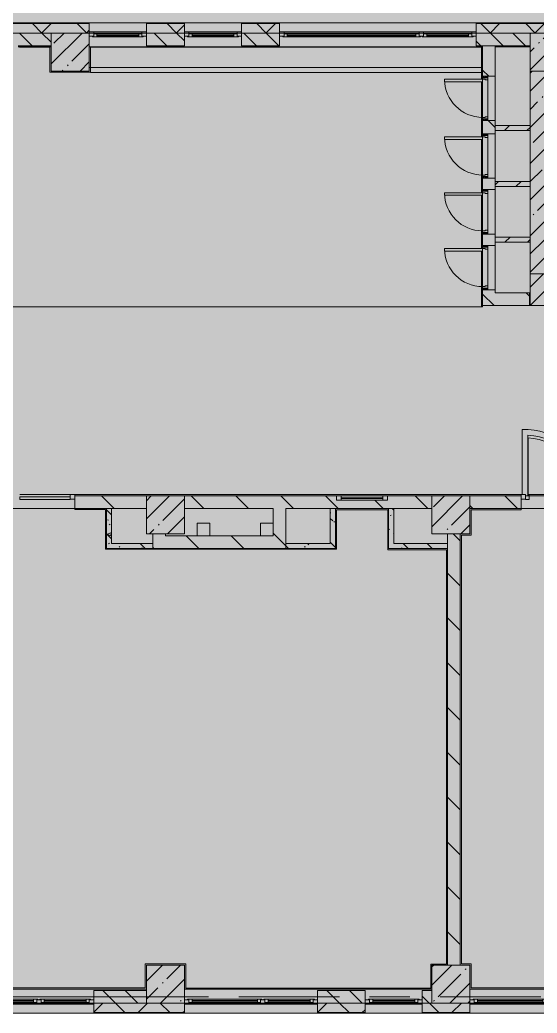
# Model space of a CAD drawing. Header units: millimetres. Extents: x -5714 to 188114, y -8553 to 29000.
# Drawn here: x 66769 to 74925, y -258 to 15407 of the extents above; entities that cross this region are included whole.
import ezdxf

# ---------------------------------------------------------------- set-up
doc = ezdxf.new("R2010")
doc.units = ezdxf.units.MM
doc.linetypes.add('Осевая', pattern=[3175, 635, -476.25, 1587.5, -476.25])
for name, color, linetype, lineweight in [('A-DETL-4', 7, 'Continuous', 5), ('A-WALL-2', 7, 'Continuous', 5), ('I-WALL-2', 7, 'Continuous', 5), ('S-COLS-2', 7, 'Continuous', 5), ('Оси', 7, 'Continuous', 9), ('Оси-2', 7, 'Осевая', 9)]:
    doc.layers.add(name, color=color, linetype=linetype, lineweight=lineweight)
doc.layers.add('A-DETL-GENF-3', color=7, linetype='Continuous', lineweight=9, true_color=0xc0c0c0, transparency=0.4)
for name, color, linetype, lineweight, true_color in [('A-DETL-GENF-4', 7, 'Continuous', 5, 0xb7b7b7), ('A-DOOR-3', 7, 'Continuous', 5, 0xaaaaaa), ('A-DOOR-4', 7, 'Continuous', 5, 0xe2e2e2), ('A-DOOR-5', 7, 'Continuous', 5, 0xb7b7b7), ('A-DOOR-FRAM-2', 7, 'Continuous', 5, 0xe2e2e2), ('A-DOOR-FRAM-3', 7, 'Continuous', 5, 0xaaaaaa), ('A-DOOR-FRAM-4', 7, 'Continuous', 5, 0xb7b7b7), ('A-FLOR-1', 7, 'Continuous', 5, 0xb7b7b7), ('A-GLAZ-3', 7, 'Continuous', 5, 0x737373), ('A-GLAZ-CURT-3', 7, 'Continuous', 5, 0x737373), ('A-GLAZ-CWMG-4', 7, 'Continuous', 5, 0x737373), ('A-WALL-3', 7, 'Continuous', 5, 0x737373), ('A-WALL-4', 7, 'Continuous', 9, 0x737373), ('A-WALL-5', 7, 'Continuous', 5, 0xa1a1a1), ('I-WALL-3', 7, 'Continuous', 5, 0x737373), ('I-WALL-4', 7, 'Continuous', 5, 0x787878), ('S-COLS-1', 7, 'Continuous', 5, 0x737373)]:
    doc.layers.add(name, color=color, linetype=linetype, lineweight=lineweight, true_color=true_color)
pattern_1 = [(135, (61103.76, 0), (-176.7767, -176.7767), [])]
pattern_2 = [(135, (61103.76, 0), (-353.553, -353.553), [])]
pattern_3 = [(45, (61103.76, 0), (-353.5534, 353.5534), []), (135, (61103.76, 0), (-353.5534, -353.5534), [])]
pattern_4 = [(45, (61103.76, 0), (-285.123, 285.123), []), (45, (61388.9, 0), (-285.123, 285.123), [504.031, -100.806, 16.764, -84.042])]
pattern_5 = [(135, (61103.76, 0), (-377.17, -377.17), [533.4, -88.9, 17.78, -88.9]), (135, (61103.76, 376.94), (-377.17, -377.17), []), (50, (61103.76, 0), (637.645, -55.787), [66.675, -733.425]), (355, (61103.76, 0), (-123.35, 668.7), [53.34, -586.74]), (100.451, (61156.9, -4.65), (514.3, 612.908), [56.665, -623.315]), (46.184, (61103.8, 177.8), (948.776, -147.15), [100.01, -1100.14]), (96.636, (61182.8, 165.5), (830.91, 865.997), [85, -934.97]), (351.184, (61103.8, 177.8), (830.92, 865.99), [80.01, -880.11]), (21, (61192.66, 133.35), (530.65, -357.928), [66.675, -733.425]), (326, (61192.66, 133.35), (216.308, 644.658), [53.34, -586.74]), (71.451, (61236.9, 103.5), (746.96, 286.724), [56.665, -623.315]), (37.5, (61103.76, 0), (10.8105, 295.9426), [16.764, -562.864, 16.764, -578.866, -588.962]), (37.5, (61103.76, 0), (10.8105, 295.9426), [-1175.258, 16.764, -572.198]), (7.5, (61103.76, 0), (233.869, 350.632), [16.764, -322.834, 16.764, -549.529, -224.472]), (7.5, (61103.76, 0), (233.869, 350.632), [-905.891, 16.764, -207.708]), (327.5, (60905.51, 0), (474.568, -20.0513), [16.764, -205.486, 16.764, -676.656, -920.115]), (327.5, (60905.51, 0), (474.568, -20.0513), [-915.67, 16.764, -903.351]), (317.5, (60816.6, 0), (518.452, 88.993), [16.764, -272.161, 16.764, -443.738, -653.415]), (317.5, (60816.6, 0), (518.452, 88.993), [-749.427, 16.764, -636.65])]
pattern_6 = [(45, (61103.76, 0), (-176.7767, 176.7767), [])]

# ---------------------------------------------------------------- blocks, each defined once
blk = doc.blocks.new('BSC_Колонна _Прямоугольная - 600х600-V121-3_9_1_птичка')
at = {"layer": 'S-COLS-2'}
h = blk.add_hatch(dxfattribs=at)
h.set_pattern_fill('FP_58', color=256, style=0, pattern_type=2)
h.set_pattern_definition([(45, (-14010, -14900), (-285.123, 285.123), []), (45, (-13724.88, -14900), (-285.123, 285.123), [504.031, -100.806, 16.764, -84.042])])
h.paths.add_polyline_path([(-22, -300), (300, -300), (300, 300), (-300, 300), (-300, -300)])
at = {"layer": 'S-COLS-1'}
for p, q in [((300, 300), (-300, 300)), ((-300, 300), (-300, -300)), ((300, -300), (300, 300)), ((-300, -300), (300, -300))]:
    blk.add_line(p, q, dxfattribs=at)
blk = doc.blocks.new('120_Окно_СКБ_2Ст - 120_Окно_СКБ_2Ст 3100х2500 _мал_ створка слева-2_-22446420-3_9_1_птичка')
at = {"layer": 'A-GLAZ-3'}
for p, q in [((-1550, -127), (-1550, -57)), ((-1550, -57), (-1480, -57)), ((1550, -57), (-1550, -57)), ((-1480, -127), (-1550, -127)), ((-1550, -127), (-1500, -127)), ((-1480, -127), (-1500, -127)), ((-1500, -127), (-1500, -137)), ((-1500, -137), (-700, -137)), ((-700, -137), (-1500, -137)), ((-1480, -57), (-1480, -127)), ((-720, -87), (-1480, -87)), ((-1480, -87), (-1480, -127)), ((-1430, -137), (-1430, -87)), ((-1430, -107), (-770, -107)), ((-770, -117), (-1430, -117)), ((-770, -137), (-770, -87)), ((-720, -127), (-720, -57)), ((-720, -57), (-650, -57)), ((-720, -127), (-720, -87)), ((-650, -127), (-720, -127)), ((-700, -127), (-720, -127)), ((-700, -127), (-670, -127)), ((-700, -137), (-700, -127)), ((-650, -127), (-670, -127)), ((-670, -127), (-670, -137)), ((-670, -137), (1500, -137)), ((1500, -137), (-670, -137)), ((-650, -57), (-650, -127)), ((1480, -87), (-650, -87)), ((-650, -87), (-650, -127)), ((-600, -137), (-600, -87)), ((-600, -107), (1430, -107)), ((1430, -117), (-600, -117)), ((1430, -137), (1430, -87)), ((1480, -127), (1480, -57)), ((1480, -57), (1550, -57)), ((1480, -127), (1480, -87)), ((1550, -127), (1480, -127)), ((1500, -127), (1480, -127)), ((1500, -127), (1550, -127)), ((1500, -137), (1500, -127)), ((1550, -57), (1550, -127))]:
    blk.add_line(p, q, dxfattribs=at)
blk = doc.blocks.new('120_Окно_СКБ_2Ст - 120_Окно_СКБ_2Ст 2100х2500 _мал створка СЛЕВА_-22446485-3_9_1_птичка')
at = {"layer": 'A-GLAZ-3'}
for p, q in [((-1050, -127), (-1050, -57)), ((-1050, -57), (-980, -57)), ((1050, -57), (-1050, -57)), ((-980, -127), (-1050, -127)), ((-1050, -127), (-1000, -127)), ((-980, -127), (-1000, -127)), ((-1000, -127), (-1000, -137)), ((-1000, -137), (-200, -137)), ((-200, -137), (-1000, -137)), ((-980, -57), (-980, -127)), ((-220, -87), (-980, -87)), ((-980, -87), (-980, -127)), ((-930, -137), (-930, -87)), ((-930, -107), (-270, -107)), ((-270, -117), (-930, -117)), ((-270, -137), (-270, -87)), ((-220, -127), (-220, -57)), ((-220, -57), (-150, -57)), ((-220, -127), (-220, -87)), ((-150, -127), (-220, -127)), ((-200, -127), (-220, -127)), ((-200, -127), (-170, -127)), ((-200, -137), (-200, -127)), ((-150, -127), (-170, -127)), ((-170, -127), (-170, -137)), ((-170, -137), (1000, -137)), ((1000, -137), (-170, -137)), ((-150, -57), (-150, -127)), ((980, -87), (-150, -87)), ((-150, -87), (-150, -127)), ((-100, -137), (-100, -87)), ((-100, -107), (930, -107)), ((930, -117), (-100, -117)), ((930, -137), (930, -87)), ((980, -127), (980, -57)), ((980, -57), (1050, -57)), ((980, -127), (980, -87)), ((1050, -127), (980, -127)), ((1000, -127), (980, -127)), ((1000, -127), (1050, -127)), ((1000, -137), (1000, -127)), ((1050, -57), (1050, -127))]:
    blk.add_line(p, q, dxfattribs=at)
blk = doc.blocks.new('120_Окно_СКБ_1Ст - 120_Окно_СКБ_1Ст 900х2500_h_-22445987-3_9_1_птичка')
at = {"layer": 'A-GLAZ-3'}
for p, q in [((-450, -127), (-450, -57)), ((-450, -57), (-380, -57)), ((450, -57), (-450, -57)), ((-380, -127), (-450, -127)), ((-450, -127), (-400, -127)), ((-380, -127), (-400, -127)), ((-400, -127), (-400, -137)), ((-400, -137), (400, -137)), ((400, -137), (-400, -137)), ((-380, -57), (-380, -127)), ((380, -87), (-380, -87)), ((-380, -87), (-380, -127)), ((-330, -137), (-330, -87)), ((-330, -107), (330, -107)), ((330, -117), (-330, -117)), ((330, -137), (330, -87)), ((380, -127), (380, -57)), ((380, -57), (450, -57)), ((380, -127), (380, -87)), ((450, -127), (380, -127)), ((400, -127), (380, -127)), ((400, -127), (450, -127)), ((400, -137), (400, -127)), ((450, -57), (450, -127))]:
    blk.add_line(p, q, dxfattribs=at)
blk = doc.blocks.new('120_Окно_СКБ_2Ст - 120_Окно_СКБ_2Ст 2100х2500 _мал створка СЛЕВА_-V126-3_9_1_птичка')
at = {"layer": 'A-GLAZ-3'}
for p, q in [((-1050, -127), (-1050, -57)), ((-1050, -57), (-980, -57)), ((1050, -57), (-1050, -57)), ((-980, -127), (-1050, -127)), ((-1050, -127), (-1000, -127)), ((-980, -127), (-1000, -127)), ((-1000, -127), (-1000, -137)), ((-1000, -137), (-200, -137)), ((-200, -137), (-1000, -137)), ((-980, -57), (-980, -127)), ((-220, -87), (-980, -87)), ((-980, -87), (-980, -127)), ((-930, -137), (-930, -87)), ((-930, -107), (-270, -107)), ((-270, -117), (-930, -117)), ((-270, -137), (-270, -87)), ((-220, -127), (-220, -57)), ((-220, -57), (-150, -57)), ((-220, -127), (-220, -87)), ((-150, -127), (-220, -127)), ((-200, -127), (-220, -127)), ((-200, -127), (-170, -127)), ((-200, -137), (-200, -127)), ((-150, -127), (-170, -127)), ((-170, -127), (-170, -137)), ((-170, -137), (1000, -137)), ((1000, -137), (-170, -137)), ((-150, -57), (-150, -127)), ((980, -87), (-150, -87)), ((-150, -87), (-150, -127)), ((-100, -137), (-100, -87)), ((-100, -107), (930, -107)), ((930, -117), (-100, -117)), ((930, -137), (930, -87)), ((980, -127), (980, -57)), ((980, -57), (1050, -57)), ((980, -127), (980, -87)), ((1050, -127), (980, -127)), ((1000, -127), (980, -127)), ((1000, -127), (1050, -127)), ((1000, -137), (1000, -127)), ((1050, -57), (1050, -127))]:
    blk.add_line(p, q, dxfattribs=at)
blk = doc.blocks.new('120_Окно_СКБ_2Ст - 120_Окно_СКБ_2Ст 3100х2500 _мал_створка слева_ 2-V170-3_9_1_птичка')
at = {"layer": 'A-GLAZ-3'}
for p, q in [((-1550, -127), (-1550, -57)), ((-1550, -57), (-1480, -57)), ((1550, -57), (-1550, -57)), ((-1480, -127), (-1550, -127)), ((-1550, -127), (-1500, -127)), ((-1480, -127), (-1500, -127)), ((-1500, -127), (-1500, -137)), ((-1500, -137), (670, -137)), ((670, -137), (-1500, -137)), ((-1480, -57), (-1480, -127)), ((650, -87), (-1480, -87)), ((-1480, -87), (-1480, -127)), ((-1430, -137), (-1430, -87)), ((-1430, -107), (600, -107)), ((600, -117), (-1430, -117)), ((600, -137), (600, -87)), ((650, -127), (650, -57)), ((650, -57), (720, -57)), ((650, -127), (650, -87)), ((720, -127), (650, -127)), ((670, -127), (650, -127)), ((670, -127), (700, -127)), ((670, -137), (670, -127)), ((720, -127), (700, -127)), ((700, -127), (700, -137)), ((700, -137), (1500, -137)), ((1500, -137), (700, -137)), ((720, -57), (720, -127)), ((1480, -87), (720, -87)), ((720, -87), (720, -127)), ((770, -137), (770, -87)), ((770, -107), (1430, -107)), ((1430, -117), (770, -117)), ((1430, -137), (1430, -87)), ((1480, -127), (1480, -57)), ((1480, -57), (1550, -57)), ((1480, -127), (1480, -87)), ((1550, -127), (1480, -127)), ((1500, -127), (1480, -127)), ((1500, -127), (1550, -127)), ((1500, -137), (1500, -127)), ((1550, -57), (1550, -127))]:
    blk.add_line(p, q, dxfattribs=at)
blk = doc.blocks.new('BSC_Колонна _Прямоугольная - 500х500-V197-3_9_1_птичка')
at = {"layer": 'S-COLS-2'}
h = blk.add_hatch(dxfattribs=at)
h.set_pattern_fill('FP_118', color=256, style=0, pattern_type=2)
h.set_pattern_definition([(45, (-13960, -11150), (-285.123, 285.123), []), (45, (-13674.88, -11150), (-285.123, 285.123), [504.031, -100.806, 16.764, -84.042])])
h.paths.add_polyline_path([(-250, -250), (250, -250), (250, 250), (-250, 250), (-250, 71)])
at = {"layer": 'S-COLS-1'}
for p, q in [((250, 250), (-250, 250)), ((-250, 250), (-250, -250)), ((250, -250), (250, 250)), ((-250, -250), (250, -250))]:
    blk.add_line(p, q, dxfattribs=at)
blk = doc.blocks.new('BSC_Колонна _Прямоугольная - 600х600-V203-3_9_1_птичка')
at = {"layer": 'S-COLS-2'}
h = blk.add_hatch(dxfattribs=at)
h.set_pattern_fill('FP_123', color=256, style=0, pattern_type=2)
h.set_pattern_definition([(45, (-7960, -7600), (-285.123, 285.123), []), (45, (-7674.88, -7600), (-285.123, 285.123), [504.031, -100.806, 16.764, -84.042])])
h.paths.add_polyline_path([(-300, -300), (300, -300), (300, 300), (-300, 300)])
at = {"layer": 'S-COLS-1'}
for p, q in [((300, 300), (-300, 300)), ((-300, 300), (-300, -300)), ((300, -300), (300, 300)), ((-300, -300), (300, -300))]:
    blk.add_line(p, q, dxfattribs=at)
blk = doc.blocks.new('110_Дверь_СКБ_1Ст - д-18 700x2100h_Технический шкаф ЭОМ и СС-V204-3_9_1_птичка')
at = {"layer": 'A-DOOR-3'}
h = blk.add_hatch(dxfattribs=at)
h.set_pattern_fill('FP_28', color=256, style=0, pattern_type=2)
h.set_pattern_definition([(135, (1951.41, 164.685), (-14.14214, -14.14214), []), (225, (1951.41, 164.685), (14.14214, -14.14214), [])])
h.paths.add_polyline_path([(337.5, 20), (362.5, 20), (362.5, 100), (337.5, 100)])
at = {"layer": 'A-DOOR-4'}
h = blk.add_hatch(color=256, dxfattribs=at)
h.paths.add_polyline_path([(-312.5, 100), (-312.5, 20), (-277.5, 20), (-277.5, 60), (-287.5, 60), (-287.5, 100)])
h.paths.add_polyline_path([(302.5, 60), (302.5, 20), (337.5, 20), (337.5, 100), (312.5, 100), (312.5, 60)])
at = {"layer": 'A-DOOR-FRAM-2'}
blk.add_hatch(color=256, dxfattribs=at).paths.add_polyline_path([(272.5, 700), (272.5, 100), (312.5, 100), (312.5, 700)])
at = {"layer": 'A-DOOR-FRAM-3'}
h = blk.add_hatch(dxfattribs=at)
h.set_pattern_fill('FP_29', color=256, style=0, pattern_type=2)
h.set_pattern_definition([(45, (-171.384, 164.685), (-14.1421, 14.1421), []), (135, (-171.384, 164.685), (-14.1421, -14.1421), [])])
h.paths.add_polyline_path([(-337.5, 20), (-312.5, 20), (-312.5, 100), (-337.5, 100)])
at = {"layer": 'A-DOOR-5'}
for p, q in [((312.5, 700), (272.5, 700)), ((272.5, 700), (272.5, 100)), ((312.5, 100), (312.5, 700)), ((272.5, 100), (312.5, 100))]:
    blk.add_line(p, q, dxfattribs=at)
blk.add_arc((312.5, 100), 600, 90, 180, dxfattribs=at)
at = {"layer": 'A-DOOR-FRAM-4'}
for p, q in [((-312.5, 100), (-337.5, 100)), ((-337.5, 100), (-337.5, 20)), ((-337.5, 20), (-312.5, 20)), ((-287.5, 100), (-312.5, 100)), ((-312.5, 100), (-312.5, 20)), ((-312.5, 20), (-312.5, 100)), ((-312.5, 20), (-277.5, 20)), ((-287.5, 60), (-287.5, 100)), ((-287.5, 100), (272.5, 100)), ((-277.5, 60), (-287.5, 60)), ((-277.5, 20), (-277.5, 60)), ((302.5, 20), (-277.5, 20)), ((312.5, 60), (302.5, 60)), ((302.5, 60), (302.5, 20)), ((302.5, 20), (337.5, 20)), ((312.5, 100), (312.5, 60)), ((337.5, 100), (312.5, 100)), ((337.5, 20), (337.5, 100)), ((362.5, 100), (337.5, 100)), ((337.5, 100), (337.5, 20)), ((337.5, 20), (362.5, 20)), ((362.5, 20), (362.5, 100))]:
    blk.add_line(p, q, dxfattribs=at)
blk = doc.blocks.new('120_Окно_СКБ_1Ст - 120_Окно_СКБ_1Ст 900х2500_h_-20664874-3_9_1_птичка')
at = {"layer": 'A-GLAZ-3'}
for p, q in [((-450, -127), (-450, -57)), ((-450, -57), (-380, -57)), ((450, -57), (-450, -57)), ((-380, -127), (-450, -127)), ((-450, -127), (-400, -127)), ((-380, -127), (-400, -127)), ((-400, -127), (-400, -137)), ((-400, -137), (400, -137)), ((400, -137), (-400, -137)), ((-380, -57), (-380, -127)), ((380, -87), (-380, -87)), ((-380, -87), (-380, -127)), ((-330, -137), (-330, -87)), ((-330, -107), (330, -107)), ((330, -117), (-330, -117)), ((330, -137), (330, -87)), ((380, -127), (380, -57)), ((380, -57), (450, -57)), ((380, -127), (380, -87)), ((450, -127), (380, -127)), ((400, -127), (380, -127)), ((400, -127), (450, -127)), ((400, -137), (400, -127)), ((450, -57), (450, -127))]:
    blk.add_line(p, q, dxfattribs=at)
blk = doc.blocks.new('120_Окно_СКБ_1Ст - 120_Окно_СКБ_1Ст_900х2500_h_-20705657-3_9_1_птичка')
at = {"layer": 'A-GLAZ-3'}
for p, q in [((-450, -127), (-450, -57)), ((-450, -57), (-380, -57)), ((450, -57), (-450, -57)), ((-380, -127), (-450, -127)), ((-450, -127), (-400, -127)), ((-380, -127), (-400, -127)), ((-400, -127), (-400, -137)), ((-400, -137), (400, -137)), ((400, -137), (-400, -137)), ((-380, -57), (-380, -127)), ((380, -87), (-380, -87)), ((-380, -87), (-380, -127)), ((-330, -137), (-330, -87)), ((-330, -107), (330, -107)), ((330, -117), (-330, -117)), ((330, -137), (330, -87)), ((380, -127), (380, -57)), ((380, -57), (450, -57)), ((380, -127), (380, -87)), ((450, -127), (380, -127)), ((400, -127), (380, -127)), ((400, -127), (450, -127)), ((400, -137), (400, -127)), ((450, -57), (450, -127))]:
    blk.add_line(p, q, dxfattribs=at)
blk = doc.blocks.new('BSC_Колонна _Прямоугольная - 600х600-20441433-3_9_1_птичка')
at = {"layer": 'S-COLS-2'}
h = blk.add_hatch(dxfattribs=at)
h.set_pattern_fill('FP_131', color=256, style=0, pattern_type=2)
h.set_pattern_definition([(45, (-12460, -7600), (-285.123, 285.123), []), (45, (-12174.88, -7600), (-285.123, 285.123), [504.031, -100.806, 16.764, -84.042])])
h.paths.add_polyline_path([(-300, -300), (300, -300), (300, 300), (-300, 300), (-300, 150)])
at = {"layer": 'S-COLS-1'}
for p, q in [((300, 300), (-300, 300)), ((-300, 300), (-300, -300)), ((300, -300), (300, 300)), ((-300, -300), (300, -300))]:
    blk.add_line(p, q, dxfattribs=at)
blk = doc.blocks.new('Прямоугольный импост - 50 x 70 мм-V241-3_9_1_птичка')
at = {"layer": 'A-GLAZ-CWMG-4'}
for p, q in [((-70, 35), (0, 35)), ((-70, -35), (-70, 35)), ((0, 35), (0, -35)), ((0, -35), (-70, -35))]:
    blk.add_line(p, q, dxfattribs=at)
blk = doc.blocks.new('Системная панель - Стекло - 40мм-V243-3_9_1_птичка')
at = {"layer": 'A-GLAZ-CURT-3'}
for p, q in [((397.5, 0), (-397.5, 0)), ((-397.5, 0), (-397.5, -40)), ((397.5, -40), (397.5, 0)), ((-397.5, -40), (397.5, -40))]:
    blk.add_line(p, q, dxfattribs=at)
blk = doc.blocks.new('Прямоугольный импост - 50 x 70 мм-31720914-3_9_1_птичка')
at = {"layer": 'A-GLAZ-CWMG-4'}
blk.add_line((32940, 7920), (32145, 7920), dxfattribs=at)
blk = doc.blocks.new('Дверь_Витражная_остекление_ - ДВН_ДАО_Главный вход_1200 в свету Д-22 _п_-31928779-3_9_1_птичка')
at = {"layer": 'A-DOOR-4'}
for points in [[(-615, 30), (-610, 30), (-615, 930)], [(610, 384), (650, 388), (650, 430), (610, 430), (610, 388)]]:
    blk.add_hatch(color=256, dxfattribs=at).paths.add_polyline_path(points)
at = {"layer": 'A-DETL-GENF-4'}
for p, q in [((-610, 30), (-610, 930)), ((650, 430), (610, 430)), ((610, 430), (610, 384)), ((650, 387), (650, 430)), ((-595, 30), (-615, 30)), ((-595, -40), (-595, 30)), ((595, -40), (595, 16)), ((-650, -40), (-595, -40)), ((650, -40), (595, -40))]:
    blk.add_line(p, q, dxfattribs=at)
at = {"layer": 'A-DOOR-5'}
blk.add_line((650, 430), (650, 387), dxfattribs=at)
for centre, radius, start, end in [((-650, 30), 900, 360, 87.7416), ((650, 30), 400, 90, 140.1159), ((650, 30), 400, 158.7261, 180)]:
    blk.add_arc(centre, radius, start, end, dxfattribs=at)
blk = doc.blocks.new('Прямоугольный импост - 50 x 70 мм-31701779-3_9_1_птичка')
at = {"layer": 'A-GLAZ-CWMG-4'}
for p, q in [((0, 35), (-70, 35)), ((-70, 35), (-70, -35)), ((0, -35), (0, 35)), ((-70, -35), (0, -35))]:
    blk.add_line(p, q, dxfattribs=at)
blk = doc.blocks.new('120_Окно_СКБ_1Ст - 120_Окно_СКБ_1Ст 400х800 EI30-24230873-3_9_1_птичка')
at = {"layer": 'A-GLAZ-3'}
for p, q in [((-400, 30), (-400, 100)), ((-400, 100), (-330, 100)), ((400, 100), (-400, 100)), ((-330, 30), (-400, 30)), ((-400, 30), (400, 30)), ((-330, 100), (-330, 30)), ((330, 70), (-330, 70)), ((330, 60), (-330, 60)), ((330, 30), (330, 100)), ((330, 100), (400, 100)), ((400, 30), (330, 30)), ((400, 100), (400, 30))]:
    blk.add_line(p, q, dxfattribs=at)
blk = doc.blocks.new('Зашивка приборов отопления34 - Зашивка приборов отопления-33324488-3_9_1_птичка')
at = {"layer": 'A-WALL-3'}
for p, q in [((34188, 26888), (34188, 26567)), ((40348, 26888), (34188, 26888)), ((40348, 26567), (40348, 26888)), ((34188, 26567), (40348, 26567)), ((40348, 26567), (34188, 26567)), ((34188, 26567), (34188, 26492)), ((34188, 26492), (40348, 26492)), ((40348, 26492), (40348, 26567))]:
    blk.add_line(p, q, dxfattribs=at)

msp = doc.modelspace()

# ---------------------------------------------------------------- hatches: boundary and pattern name
at = {"layer": 'A-DETL-GENF-3'}
for points in [[(60176, 14774.9), (60835.8, 14774.9), (60835.8, 15358), (99863.8, 15358), (99863.8, 23888.3), (95031.8, 23888.3), (95031.8, 27398.1), (58694.7, 27398.1), (58694.7, 14774.9), (59709.9, 14774.9)], [(97464.2, -258), (99413.8, -258), (99413.8, 15358), (60835.8, 15358), (60835.8, -258), (96532, -258)]]:
    msp.add_hatch(color=256, dxfattribs=at).paths.add_polyline_path(points)
at = {"layer": 'A-WALL-2'}
h = msp.add_hatch(dxfattribs=at)
h.set_pattern_fill('FP_66', color=256, style=0, pattern_type=2)
h.set_pattern_definition(pattern_3)
h.paths.add_polyline_path([(88142.1, 15200), (93213.8, 15200), (93213.8, 15350), (91120.8, 15349), (91120.8, 15288), (91113.8, 15285), (90340.8, 15288), (90340.8, 15350), (86714, 15349), (86714, 15288), (86707, 15285), (85534, 15288), (85534, 15350), (80893.8, 15349), (80893.8, 15288), (80886.8, 15285), (80113.8, 15288), (80113.8, 15350), (75886.8, 15349), (75886.8, 15288), (75879.8, 15285), (75706.8, 15288), (75706.5, 15350), (73963.8, 15350), (73963.8, 15200), (87513.8, 15200)])
h.paths.add_polyline_path([(99413.8, 15200), (99413.8, 15350), (98913.8, 15350), (98913.8, 15200), (99328.6, 15200)])
h.paths.add_polyline_path([(95763.8, 15200), (96513.8, 15200), (96513.8, 15350), (95763.8, 15350)])
h.paths.add_polyline_path([(94713.8, 15200), (94863.8, 15200), (94863.8, 15350), (94713.8, 15350), (94713.8, 15270.2)])
h.paths.add_polyline_path([(70263.8, 15200), (70863.8, 15200), (70863.8, 15350), (70263.8, 15350)])
h.paths.add_polyline_path([(67633.6, 15200), (67863.8, 15200), (67863.8, 15350), (61143.8, 15350), (61143.8, 15293), (60993.8, 15293), (60993.8, 15200), (67263.8, 15200)])
h.paths.add_polyline_path([(69363.8, 15200), (69363.8, 15350), (68763.8, 15350), (68763.8, 15200)])
h.paths.add_polyline_path([(94113.8, 15200), (94343.8, 15200), (94338.8, 15350), (94113.8, 15350), (94113.8, 15270.2)])
h = msp.add_hatch(dxfattribs=at)
h.set_pattern_fill('FP_64', color=256, style=0, pattern_type=2)
h.set_pattern_definition(pattern_1)
h.paths.add_polyline_path([(74159.1, 15000), (74813.8, 15000), (74813.8, 15200), (73963.8, 15200), (73963.8, 15000), (74065, 15000)])
h.paths.add_polyline_path([(65763.8, 15000), (67263.8, 15000), (67263.8, 15200), (65763.8, 15200)])
h.paths.add_polyline_path([(70430.3, 15000), (70863.8, 15000), (70863.8, 15200), (70263.8, 15200), (70263.8, 15000)])
h.paths.add_polyline_path([(69363.8, 15000), (69363.8, 15200), (68763.8, 15200), (68763.8, 15000)])
h = msp.add_hatch(dxfattribs=at)
h.set_pattern_fill('FP_64', color=256, style=0, pattern_type=2)
h.set_pattern_definition(pattern_1)
h.paths.add_polyline_path([(92803.1, -100), (93213.8, -100), (93213.8, 100), (91986.6, 100), (91986.6, -100)])
h.paths.add_polyline_path([(99093.8, -100), (99093.8, 100), (98526.8, 100), (98526.8, -100)])
h.paths.add_polyline_path([(91086.6, -100), (91086.6, 100), (90913.5, 100), (90913.5, -100), (90938.7, -100)])
h.paths.add_polyline_path([(97464.2, -100), (97626.8, -100), (97626.8, 100), (97073.8, 100), (97073.8, -100)])
h.paths.add_polyline_path([(94713.8, -100), (94973.8, -100), (94973.8, 100), (94713.8, 100), (94713.8, 39.5)])
h.paths.add_polyline_path([(80684.5, -100), (81813.8, -100), (81813.8, 100), (80463.8, 100), (80463.8, -100)])
h.paths.add_polyline_path([(77887.9, -100), (78363.8, -100), (78363.8, 100), (77613.8, 100), (77613.8, -100)])
h.paths.add_polyline_path([(85913.8, -100), (86663.8, -100), (86663.8, 100), (85913.8, 100)])
h.paths.add_polyline_path([(87263.8, -100), (87513.5, -100), (87513.5, 100), (87263.8, 100), (87263.8, -63.8)])
h.paths.add_polyline_path([(83813.8, -100), (83813.8, 100), (83613.8, 100), (83613.8, -100)])
h.paths.add_polyline_path([(83013.8, -100), (83013.8, 100), (82713.8, 100), (82713.8, -100)])
h.paths.add_polyline_path([(76713.8, -100), (76713.8, 100), (75963.8, 100), (75963.8, -100)])
h.paths.add_polyline_path([(71463.5, -100), (72213.8, -100), (72213.8, 100), (71463.5, 100)])
h.paths.add_polyline_path([(73113.8, -100), (73263.8, -100), (73263.8, 100), (73113.8, 100)])
h.paths.add_polyline_path([(68763.8, -100), (68763.8, 100), (67933.8, 100), (67933.8, -100), (68565.8, -100)])
h = msp.add_hatch(dxfattribs=at)
h.set_pattern_fill('FP_66', color=256, style=0, pattern_type=2)
h.set_pattern_definition(pattern_3)
h.paths.add_polyline_path([(90938.7, -250), (91086.6, -250), (91086.6, -100), (90313.5, -100), (90313.5, -250), (90913.5, -250)])
h.paths.add_polyline_path([(91986.6, -250), (93213.8, -250), (93213.8, -100), (91986.6, -100)])
h.paths.add_polyline_path([(99413.8, -250), (99413.8, -100), (98526.8, -100), (98526.8, -250), (99328.6, -250)])
h.paths.add_polyline_path([(94113.8, -250), (94973.8, -250), (94973.8, -100), (94113.8, -100)])
h.paths.add_polyline_path([(97464.2, -250), (97626.8, -250), (97626.8, -100), (97073.8, -100), (97073.8, -250)])
h.paths.add_polyline_path([(82713.8, -250), (83813.8, -250), (83813.8, -100), (82713.8, -100)])
h.paths.add_polyline_path([(87263.8, -250), (87513.5, -250), (87513.5, -100), (85913.8, -100), (85913.8, -250), (87209.9, -250)])
h.paths.add_polyline_path([(75963.8, -250), (76713.8, -250), (76713.8, -100), (75963.8, -100)])
h.paths.add_polyline_path([(77613.8, -250), (78363.8, -250), (78363.8, -100), (77613.8, -100)])
h.paths.add_polyline_path([(80463.8, -250), (81813.8, -250), (81813.8, -100), (80463.8, -100)])
h.paths.add_polyline_path([(73226.9, -250), (73863.8, -250), (73863.8, -100), (73113.8, -100), (73113.8, -250)])
h.paths.add_polyline_path([(71463.5, -250), (72213.8, -250), (72213.8, -100), (71463.5, -100)])
h.paths.add_polyline_path([(63904.8, -250), (64833.8, -250), (64833.8, -100), (60843.8, -100), (60843.8, -250), (62040.4, -250)])
h.paths.add_polyline_path([(69363.5, -250), (69363.5, -100), (67933.8, -100), (67933.8, -250), (68565.8, -250)])
at = {"layer": 'I-WALL-2'}
h = msp.add_hatch(dxfattribs=at)
h.set_pattern_fill('FP_65', color=256, style=0, pattern_type=2)
h.set_pattern_definition(pattern_2)
h.paths.add_polyline_path([(74145, 11100), (74265, 11100), (74265, 11150), (74065, 11150), (74065, 11100)])
h.paths.add_polyline_path([(74065, 11850), (74265, 11850), (74265, 12030), (74065, 12030)])
h.paths.add_polyline_path([(74145, 12730), (74265, 12730), (74265, 12910), (74065, 12910), (74065, 12730)])
h.paths.add_polyline_path([(74145, 13610), (74265, 13610), (74265, 13819.9), (74065, 13819.9), (74065, 13610)])
h.paths.add_polyline_path([(74145, 14519.9), (74265, 14519.9), (74265, 15000), (74065, 15000), (74065, 14519.9)])
h = msp.add_hatch(dxfattribs=at)
h.set_pattern_fill('FP_62', color=256, style=0, pattern_type=2)
h.set_pattern_definition(pattern_4)
h.paths.add_polyline_path([(74814.7, 11400), (75034.7, 11400), (75034.7, 14600), (74814.7, 14600), (74814.7, 11900)])
h = msp.add_hatch(dxfattribs=at)
h.set_pattern_fill('FP_67', color=256, style=0, pattern_type=2)
h.set_pattern_definition(pattern_6)
h.paths.add_polyline_path([(74814.7, 13660), (74814.7, 13740), (74265, 13740), (74265, 13660)])
h = msp.add_hatch(dxfattribs=at)
h.set_pattern_fill('FP_67', color=256, style=0, pattern_type=2)
h.set_pattern_definition(pattern_6)
h.paths.add_polyline_path([(74814.7, 12780), (74814.7, 12860), (74265, 12860), (74265, 12780)])
h = msp.add_hatch(dxfattribs=at)
h.set_pattern_fill('FP_67', color=256, style=0, pattern_type=2)
h.set_pattern_definition(pattern_6)
h.paths.add_polyline_path([(74814.7, 11900), (74814.7, 11980), (74265, 11980), (74265, 11900)])
h = msp.add_hatch(dxfattribs=at)
h.set_pattern_fill('FP_65', color=256, style=0, pattern_type=2)
h.set_pattern_definition(pattern_2)
h.paths.add_polyline_path([(74804.7, 10900), (74804.7, 11100), (74065, 11100), (74065, 10900)])
h = msp.add_hatch(dxfattribs=at)
h.set_pattern_fill('FP_65', color=256, style=0, pattern_type=2)
h.set_pattern_definition(pattern_2)
h.paths.add_polyline_path([(77763.8, 7700), (77763.8, 7900), (76113, 7900), (76113, 7700), (77313.8, 7700)])
h.paths.add_polyline_path([(68763.8, 7700), (68763.8, 7900), (67633.8, 7900), (67633.8, 7700), (68214.8, 7700)])
h.paths.add_polyline_path([(69363.8, 7700), (73263.8, 7700), (73263.8, 7900), (72563.8, 7900), (72563.8, 7830), (71763.8, 7830), (71763.8, 7900), (69363.8, 7900), (69363.8, 7789.5)])
h.paths.add_polyline_path([(74673, 7700), (74673, 7900), (73863.8, 7900), (73863.8, 7700)])
h.paths.add_polyline_path([(64837, 7700), (65133.8, 7700), (65133.8, 7900), (64833.8, 7900), (64833.8, 7700)])
h = msp.add_hatch(dxfattribs=at)
h.set_pattern_fill('FP_65', color=256, style=0, pattern_type=2)
h.set_pattern_definition(pattern_2)
h.paths.add_polyline_path([(70963.8, 7070), (70963.8, 7700), (70763.8, 7700), (70763.8, 7070)])
h = msp.add_hatch(dxfattribs=at)
h.set_pattern_fill('FP_65', color=256, style=0, pattern_type=2)
h.set_pattern_definition(pattern_2)
h.paths.add_polyline_path([(69063.8, 7070), (69063.8, 7300), (68863.8, 7300), (68863.8, 7070)])
h = msp.add_hatch(dxfattribs=at)
h.set_pattern_fill('FP_65', color=256, style=0, pattern_type=2)
h.set_pattern_definition(pattern_2)
h.paths.add_polyline_path([(70763.8, 7070), (70763.8, 7270), (69063.8, 7270), (69063.8, 7070), (69498, 7070)])
h = msp.add_hatch(dxfattribs=at)
h.set_pattern_fill('FP_65', color=256, style=0, pattern_type=2)
h.set_pattern_definition(pattern_2)
h.paths.add_polyline_path([(73513.8, 500), (73713.8, 500), (73713.8, 7300), (73513.8, 7300), (73513.8, 808.9)])
at = {"layer": 'I-WALL-4'}
h = msp.add_hatch(dxfattribs=at)
h.set_pattern_fill('FP_70', color=256, style=0, pattern_type=2)
h.set_pattern_definition(pattern_5)
h.paths.add_polyline_path([(68214.8, 7070), (68214.8, 7700), (68134.8, 7700), (68134.8, 7070)])
h = msp.add_hatch(dxfattribs=at)
h.set_pattern_fill('FP_70', color=256, style=0, pattern_type=2)
h.set_pattern_definition(pattern_5)
h.paths.add_polyline_path([(71743.8, 7150), (71743.8, 7700), (71663.8, 7700), (71663.8, 7150)])
h = msp.add_hatch(dxfattribs=at)
h.set_pattern_fill('FP_70', color=256, style=0, pattern_type=2)
h.set_pattern_definition(pattern_5)
h.paths.add_polyline_path([(72663.8, 7070), (72663.8, 7700), (72583.8, 7700), (72583.8, 7070)])
h = msp.add_hatch(dxfattribs=at)
h.set_pattern_fill('FP_70', color=256, style=0, pattern_type=2)
h.set_pattern_definition(pattern_5)
h.paths.add_polyline_path([(68863.8, 7070), (68863.8, 7150), (68214.8, 7150), (68214.8, 7070)])
h = msp.add_hatch(dxfattribs=at)
h.set_pattern_fill('FP_70', color=256, style=0, pattern_type=2)
h.set_pattern_definition(pattern_5)
h.paths.add_polyline_path([(70963.8, 7070), (71743.8, 7070), (71743.8, 7150), (70963.8, 7150)])
h = msp.add_hatch(dxfattribs=at)
h.set_pattern_fill('FP_70', color=256, style=0, pattern_type=2)
h.set_pattern_definition(pattern_5)
h.paths.add_polyline_path([(73513.8, 7070), (73513.8, 7150), (72663.8, 7150), (72663.8, 7070), (73226.9, 7070)])
at = {"layer": 'S-COLS-2'}
h = msp.add_hatch(dxfattribs=at)
h.set_pattern_fill('FP_62', color=256, style=0, pattern_type=2)
h.set_pattern_definition(pattern_4)
h.paths.add_polyline_path([(67863.8, 14600), (67863.8, 15200), (67263.8, 15200), (67263.8, 14600), (67633.6, 14600)])
h = msp.add_hatch(dxfattribs=at)
h.set_pattern_fill('FP_62', color=256, style=0, pattern_type=2)
h.set_pattern_definition(pattern_4)
h.paths.add_polyline_path([(69363.8, -100), (69363.8, 500), (68763.8, 500), (68763.8, -100)])
h = msp.add_hatch(dxfattribs=at)
h.set_pattern_fill('FP_62', color=256, style=0, pattern_type=2)
h.set_pattern_definition(pattern_4)
h.paths.add_polyline_path([(73263.8, -100), (73863.8, -100), (73863.8, 500), (73263.8, 500), (73263.8, 100)])

# ---------------------------------------------------------------- linework, layer by layer
at = {"layer": 'A-DETL-4'}
msp.add_line((60835.8, 15358), (99413.8, 15358), dxfattribs=at)
at = {"layer": 'A-FLOR-1'}
for p, q in [((67243.8, 14979), (66764.8, 14979)), ((67243.8, 14580), (67243.8, 14979)), ((74045, 14980), (67863.8, 14980)), ((74045, 14655), (74045, 14980)), ((67883.8, 14580), (67243.8, 14580)), ((67863.8, 14655), (74045, 14655)), ((67883.8, 14655), (67883.8, 14580)), ((74045, 14469.9), (74045, 14580)), ((74045, 13560), (74045, 14429.9)), ((74045, 12680), (74045, 13520)), ((74045, 11800), (74045, 12640)), ((74045, 10880), (74045, 11760)), ((74065, 10880), (61439.8, 10880)), ((74065, 10900), (74065, 10880)), ((74813.8, 10900), (74804.7, 10900)), ((74687.9, 8947.1), (74687.9, 7919)), ((74777.9, 7900), (74777.9, 8856.8)), ((74687.9, 7920), (67633.8, 7920)), ((74743, 7900), (74777.9, 7900)), ((74777.9, 7920), (75685, 7920)), ((67633.8, 7685.5), (67633.8, 7700)), ((68118.8, 7685.5), (67633.8, 7685.5)), ((68118.8, 7060.5), (68118.8, 7685.5)), ((72568.8, 7680.5), (71758.8, 7680.5)), ((71758.8, 7680.5), (71758.8, 7060.5)), ((72568.8, 7050.5), (72568.8, 7680.5)), ((74673, 7680), (73883.8, 7680)), ((73883.8, 7680), (73883.8, 7280)), ((74673, 7700), (74673, 7680)), ((69563.8, 7470), (69763.8, 7470)), ((69563.8, 7270), (69563.8, 7470)), ((69763.8, 7470), (69763.8, 7270)), ((70563.8, 7470), (70763.8, 7470)), ((70563.8, 7270), (70563.8, 7470)), ((73883.8, 7280), (73733.8, 7280)), ((73733.8, 7280), (73733.8, 520)), ((71758.8, 7060.5), (68118.8, 7060.5)), ((73493.8, 7050.5), (72568.8, 7050.5)), ((73493.8, 515.5), (73493.8, 7050.5)), ((68743.8, 140.5), (68743.8, 520.5)), ((68743.8, 520.5), (69383.8, 520.5)), ((69383.8, 520.5), (69383.8, 135.5)), ((73248.8, 135.5), (73248.8, 515.5)), ((73248.8, 515.5), (73493.8, 515.5)), ((73733.8, 520), (73883.8, 520)), ((73883.8, 520), (73883.8, 140)), ((64853.8, 140.5), (68743.8, 140.5)), ((69383.8, 135.5), (73248.8, 135.5)), ((73883.8, 140), (77743.8, 140))]:
    msp.add_line(p, q, dxfattribs=at)
for radius, start, end in [(1045, 11.78406, 92.36409), (955, 359.82001, 87.18541)]:
    msp.add_arc((74731, 7903), radius, start, end, dxfattribs=at)
at = {"layer": 'A-WALL-3'}
for p, q in [((67863.8, 15200), (67863.8, 15358)), ((68763.8, 15358), (68763.8, 15000)), ((69363.8, 15000), (69363.8, 15358)), ((70263.8, 15358), (70263.8, 15000)), ((70863.8, 15000), (70863.8, 15358)), ((73963.8, 15358), (73963.8, 15000)), ((67263.8, 15000), (67263.8, 15200)), ((67863.8, 15200), (67263.8, 15200)), ((70263.8, 15200), (69363.8, 15200)), ((73963.8, 15200), (70863.8, 15200)), ((66743.8, 15000), (67263.8, 15000)), ((68763.8, 15000), (69363.8, 15000)), ((70263.8, 15000), (70863.8, 15000)), ((73963.8, 15000), (74065, 15000)), ((74265, 15000), (74813.8, 15000)), ((68763.8, 100), (67933.8, 100)), ((67933.8, 100), (67933.8, -258)), ((68763.8, -100), (68763.8, 100)), ((72213.8, 100), (71463.5, 100)), ((71463.5, 100), (71463.5, -258)), ((72213.8, -258), (72213.8, 100)), ((73263.8, 100), (73113.8, 100)), ((73113.8, 100), (73113.8, -258)), ((73263.8, -100), (73263.8, 100)), ((67933.8, -100), (60993.8, -100)), ((69363.5, -100), (68763.8, -100)), ((69363.5, -258), (69363.5, -100)), ((69363.8, -100), (71463.5, -100)), ((72213.8, -100), (73113.8, -100)), ((73263.8, -100), (73863.8, -100)), ((73863.8, -258), (73863.8, -100)), ((60835.8, -258), (91086.6, -258))]:
    msp.add_line(p, q, dxfattribs=at)
at = {"layer": 'A-WALL-4'}
for p, q in [((67863.8, 15353), (61143.8, 15353)), ((69363.8, 15353), (68763.8, 15353)), ((70863.8, 15353), (70263.8, 15353)), ((75705.8, 15353), (73963.8, 15353)), ((67863.8, 15350), (61143.8, 15350)), ((67263.8, 15200), (65763.8, 15200)), ((65763.8, 15200), (67263.8, 15200)), ((69363.8, 15350), (68763.8, 15350)), ((69363.8, 15200), (68763.8, 15200)), ((68763.8, 15200), (69363.8, 15200)), ((70863.8, 15350), (70263.8, 15350)), ((70863.8, 15200), (70263.8, 15200)), ((70263.8, 15200), (70863.8, 15200)), ((75706.6, 15350), (73963.8, 15350)), ((74813.8, 15200), (73963.8, 15200)), ((73963.8, 15200), (74813.8, 15200)), ((74265, 15000), (74065, 15000)), ((74265, 13740), (74265, 13660)), ((74814.7, 13660), (74814.7, 13740)), ((74265, 12860), (74265, 12780)), ((74814.7, 12780), (74814.7, 12860)), ((74265, 11980), (74265, 11900)), ((74814.7, 11900), (74814.7, 11980)), ((68214.8, 7700), (68134.8, 7700)), ((71743.8, 7700), (71663.8, 7700)), ((72663.8, 7700), (72583.8, 7700)), ((68863.8, 7070), (68863.8, 7150)), ((70963.8, 7150), (70963.8, 7070)), ((73513.8, 7070), (73513.8, 7150)), ((67933.8, -100), (68763.8, -100)), ((71463.5, -100), (72213.8, -100)), ((73113.8, -100), (73263.8, -100)), ((67933.8, -250), (69363.5, -250)), ((67933.8, -253), (69363.5, -253)), ((71463.5, -250), (72213.8, -250)), ((71463.5, -253), (72213.8, -253)), ((73113.8, -250), (73863.8, -250)), ((73113.8, -253), (73863.8, -253))]:
    msp.add_line(p, q, dxfattribs=at)
at = {"layer": 'A-WALL-5'}
msp.add_line((75636.8, 15358), (61143.8, 15358), dxfattribs=at)
at = {"layer": 'I-WALL-3'}
for p, q in [((67863.8, 15200), (68763.8, 15200)), ((67263.8, 14980), (66743.8, 14980)), ((74065, 14980), (74045, 14980)), ((74065, 15000), (74065, 14519.9)), ((74265, 15000), (74265, 13740)), ((74813.8, 14980), (74265, 14980)), ((74814.7, 14600), (74814.7, 13740)), ((74145, 14519.9), (74265, 14519.9)), ((74065, 13819.9), (74065, 13610)), ((74265, 13819.9), (74145, 13819.9)), ((74814.7, 13740), (74265, 13740)), ((74265, 13660), (74265, 12860)), ((74265, 13660), (74814.7, 13660)), ((74814.7, 13660), (74814.7, 12860)), ((74145, 13610), (74265, 13610)), ((74065, 12910), (74065, 12730)), ((74265, 12910), (74145, 12910)), ((74814.7, 12860), (74265, 12860)), ((74145, 12730), (74265, 12730)), ((74265, 12780), (74265, 11980)), ((74265, 12780), (74814.7, 12780)), ((74814.7, 12780), (74814.7, 11980)), ((74065, 12030), (74065, 11850)), ((74265, 12030), (74145, 12030)), ((74814.7, 11980), (74265, 11980)), ((74145, 11850), (74265, 11850)), ((74265, 11900), (74265, 11100)), ((74265, 11900), (74814.7, 11900)), ((74814.7, 11900), (74814.7, 11400)), ((74065, 11150), (74065, 10900)), ((74265, 11150), (74145, 11150)), ((74804.7, 11100), (74265, 11100)), ((74804.7, 10900), (74804.7, 11100)), ((74065, 10900), (74804.7, 10900)), ((68763.8, 7900), (67633.8, 7900)), ((67633.8, 7900), (67633.8, 7700)), ((71763.8, 7900), (69363.8, 7900)), ((73263.8, 7900), (72563.8, 7900)), ((74673, 7900), (73863.8, 7900)), ((74673, 7700), (74673, 7900)), ((74777.9, 7900), (75686, 7900)), ((68134.8, 7700), (64833.8, 7700)), ((68134.8, 7700), (68134.8, 7070)), ((68214.8, 7700), (68763.8, 7700)), ((68214.8, 7150), (68214.8, 7700)), ((69363.8, 7700), (70763.8, 7700)), ((70763.8, 7700), (70763.8, 7270)), ((70963.8, 7700), (71663.8, 7700)), ((70963.8, 7150), (70963.8, 7700)), ((71663.8, 7700), (71663.8, 7150)), ((71743.8, 7700), (72583.8, 7700)), ((71743.8, 7070), (71743.8, 7700)), ((72583.8, 7700), (72583.8, 7070)), ((72663.8, 7700), (73263.8, 7700)), ((72663.8, 7150), (72663.8, 7700)), ((77233.8, 7700), (73863.8, 7700)), ((68863.8, 7300), (68863.8, 7150)), ((69063.8, 7270), (69063.8, 7300)), ((70763.8, 7270), (69063.8, 7270)), ((73513.8, 7300), (73513.8, 7150)), ((73713.8, 500), (73713.8, 7300)), ((68134.8, 7070), (71743.8, 7070)), ((68863.8, 7150), (68214.8, 7150)), ((71663.8, 7150), (70963.8, 7150)), ((72583.8, 7070), (73513.8, 7070)), ((73513.8, 7150), (72663.8, 7150)), ((73513.8, 7070), (73513.8, 500)), ((73513.8, 500), (73713.8, 500)), ((64833.8, 120), (68763.8, 120)), ((69363.8, 120), (73263.8, 120)), ((73863.8, 120), (77763.8, 120)), ((75963.8, -100), (73863.8, -100))]:
    msp.add_line(p, q, dxfattribs=at)
at = {"layer": 'S-COLS-1'}
for p, q in [((67863.8, 15200), (67263.8, 15200)), ((67263.8, 15200), (67263.8, 15000)), ((67863.8, 14600), (67863.8, 15200)), ((67263.8, 15000), (67263.8, 14600)), ((67263.8, 14600), (67863.8, 14600)), ((69363.8, 500), (68763.8, 500)), ((68763.8, 500), (68763.8, 100)), ((69363.8, -100), (69363.8, 500)), ((73513.8, 500), (73263.8, 500)), ((73263.8, 500), (73263.8, 100)), ((73713.8, 500), (73513.8, 500)), ((73863.8, 500), (73713.8, 500)), ((73863.8, -100), (73863.8, 500)), ((68763.8, 100), (68763.8, -100)), ((73263.8, 100), (73263.8, -100)), ((68763.8, -100), (69363.8, -100)), ((73263.8, -100), (73863.8, -100))]:
    msp.add_line(p, q, dxfattribs=at)
at = {"layer": 'Оси'}
msp.add_line((56608.2, 0), (69108.2, 0), dxfattribs=at)
at = {"layer": 'Оси-2'}
msp.add_line((69108.2, 0), (87363.8, 0), dxfattribs=at)

# ---------------------------------------------------------------- block references
at = {"layer": 'A-DOOR-5', "rotation": 89.99999999999991}
for p in [(74165, 14157.4), (74165, 13247.5), (74165, 12367.5), (74165, 11487.5)]:
    msp.add_blockref('110_Дверь_СКБ_1Ст - д-18 700x2100h_Технический шкаф ЭОМ и СС-V204-3_9_1_птичка', p, dxfattribs=at)
at = {"layer": 'A-DOOR-5'}
msp.add_blockref('Дверь_Витражная_остекление_ - ДВН_ДАО_Главный вход_1200 в свету Д-22 _п_-31928779-3_9_1_птичка', (75393, 7884), dxfattribs=at)
at = {"layer": 'A-GLAZ-3'}
for name, p in [('120_Окно_СКБ_1Ст - 120_Окно_СКБ_1Ст_900х2500_h_-20705657-3_9_1_птичка', (68313.8, 15275)), ('120_Окно_СКБ_1Ст - 120_Окно_СКБ_1Ст 900х2500_h_-20664874-3_9_1_птичка', (69813.8, 15275)), ('120_Окно_СКБ_2Ст - 120_Окно_СКБ_2Ст 3100х2500 _мал_створка слева_ 2-V170-3_9_1_птичка', (72413.8, 15275)), ('120_Окно_СКБ_1Ст - 120_Окно_СКБ_1Ст 400х800 EI30-24230873-3_9_1_птичка', (72163.8, 7800))]:
    msp.add_blockref(name, p, dxfattribs=at)
at = {"layer": 'A-GLAZ-3', "rotation": 180}
for name, p in [('120_Окно_СКБ_2Ст - 120_Окно_СКБ_2Ст 3100х2500 _мал_ створка слева-2_-22446420-3_9_1_птичка', (66383.8, -175)), ('120_Окно_СКБ_2Ст - 120_Окно_СКБ_2Ст 2100х2500 _мал створка СЛЕВА_-22446485-3_9_1_птичка', (70413.5, -175)), ('120_Окно_СКБ_1Ст - 120_Окно_СКБ_1Ст 900х2500_h_-22445987-3_9_1_птичка', (72663.8, -175)), ('120_Окно_СКБ_2Ст - 120_Окно_СКБ_2Ст 2100х2500 _мал створка СЛЕВА_-V126-3_9_1_птичка', (74913.8, -175))]:
    msp.add_blockref(name, p, dxfattribs=at)
at = {"layer": 'A-GLAZ-CURT-3'}
msp.add_blockref('Системная панель - Стекло - 40мм-V243-3_9_1_птичка', (67166.3, 7885), dxfattribs=at)
at = {"layer": 'A-GLAZ-CWMG-4'}
msp.add_blockref('Прямоугольный импост - 50 x 70 мм-31720914-3_9_1_птичка', (34623.8, 0), dxfattribs=at)
at = {"layer": 'A-GLAZ-CWMG-4', "extrusion": (0, 0, -1), "rotation": 180}
msp.add_blockref('Прямоугольный импост - 50 x 70 мм-V241-3_9_1_птичка', (-67633.8, 7885), dxfattribs=at)
at = {"layer": 'A-GLAZ-CWMG-4', "rotation": 180}
msp.add_blockref('Прямоугольный импост - 50 x 70 мм-31701779-3_9_1_птичка', (74673, 7884), dxfattribs=at)
at = {"layer": 'A-WALL-3'}
msp.add_blockref('Зашивка приборов отопления34 - Зашивка приборов отопления-33324488-3_9_1_птичка', (33697, -11912.4), dxfattribs=at)
at = {"layer": 'S-COLS-1'}
for name, p in [('BSC_Колонна _Прямоугольная - 600х600-V121-3_9_1_птичка', (75113.8, 14900)), ('BSC_Колонна _Прямоугольная - 500х500-V197-3_9_1_птичка', (75063.8, 11150)), ('BSC_Колонна _Прямоугольная - 600х600-V203-3_9_1_птичка', (69063.8, 7600)), ('BSC_Колонна _Прямоугольная - 600х600-20441433-3_9_1_птичка', (73563.8, 7600))]:
    msp.add_blockref(name, p, dxfattribs=at)

doc.saveas('drawing.dxf')
